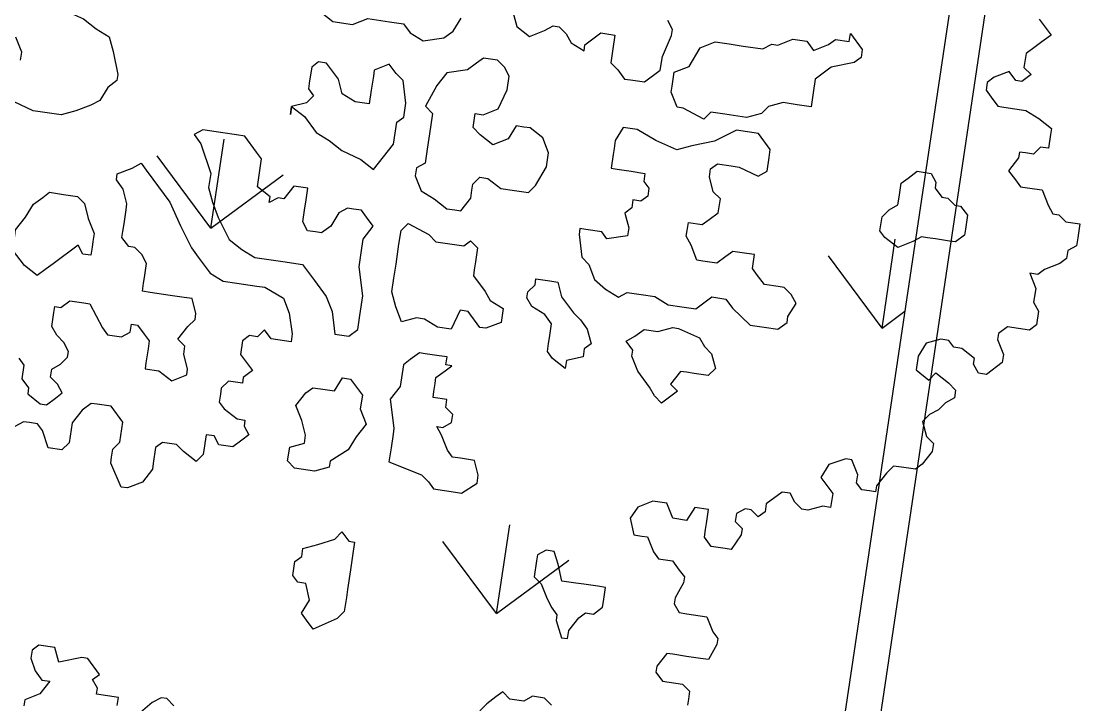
# Model space of a CAD drawing. Header units: millimetres. Extents: x 338 to 506, y 179 to 335.
# Drawn here: x 379.618 to 384.102, y 225.614 to 228.51 of the extents above; entities that cross this region are included whole.
import ezdxf

# ---------------------------------------------------------------- set-up
doc = ezdxf.new("R2010")
doc.units = ezdxf.units.MM
for name, color, linetype in [('ANDEN', 251, 'Continuous'), ('ARBOL-TOP', 3, 'Continuous'), ('MUROS', 32, 'Continuous')]:
    doc.layers.add(name, color=color, linetype=linetype)

# ---------------------------------------------------------------- blocks, each defined once
blk = doc.blocks.new('*X961')
at = {"color": 0}
for p, q in [((43.5339, 111.9594), (43.8033, 112.2288)), ((43.5339, 111.9594), (43.8033, 111.6899)), ((43.5339, 111.9594), (43.9149, 111.9594)), ((42.097, 110.5225), (42.3665, 110.7919)), ((42.097, 110.5225), (42.3665, 110.2531)), ((42.097, 110.5225), (42.478, 110.5225)), ((43.5339, 109.0857), (43.8033, 109.3551)), ((43.5339, 109.0857), (43.6185, 109.0011)), ((43.5339, 109.0857), (43.9149, 109.0857))]:
    blk.add_line(p, q, dxfattribs=at)
blk = doc.blocks.new('ARBOLITO')
at = {"linetype": 'ByBlock'}
for points in [[(463.3185, 69.1589), (463.333, 69.1444), (463.3247, 69.1361), (463.3185, 69.1298), (463.3102, 69.1215), (463.3102, 69.107), (463.3185, 69.1008), (463.3102, 69.0924), (463.3039, 69.0924), (463.2956, 69.1008), (463.2811, 69.0924), (463.2749, 69.0862), (463.2749, 69.0779), (463.2811, 69.0717), (463.2894, 69.0633), (463.2956, 69.0633), (463.3185, 69.0633), (463.333, 69.0571), (463.3476, 69.0488), (463.3476, 69.0426), (463.3476, 69.028), (463.3393, 69.028), (463.333, 69.0197), (463.3247, 69.0197), (463.3185, 69.0197), (463.3185, 69.0135), (463.3102, 68.9989), (463.3185, 68.9906), (463.3247, 68.9844), (463.3393, 68.9844), (463.3476, 68.9844), (463.3559, 68.9698), (463.3621, 68.9615), (463.3684, 68.9615), (463.3767, 68.9553), (463.3912, 68.9553), (463.3912, 68.9408), (463.3912, 68.9324), (463.3829, 68.9262), (463.3829, 68.9179), (463.3767, 68.9117), (463.3621, 68.9034), (463.3559, 68.8971), (463.3476, 68.8971), (463.3559, 68.8826), (463.3559, 68.868), (463.3621, 68.8597), (463.3621, 68.8452), (463.3559, 68.8389), (463.333, 68.8389), (463.3247, 68.8306), (463.3247, 68.8244), (463.333, 68.8098), (463.333, 68.8015), (463.3185, 68.787), (463.3102, 68.787), (463.3039, 68.7953), (463.3039, 68.8015), (463.2894, 68.8098), (463.2811, 68.8098), (463.2749, 68.8161), (463.2665, 68.8161), (463.252, 68.8098), (463.2458, 68.7953), (463.2458, 68.7808), (463.2603, 68.7724), (463.2665, 68.7808), (463.2811, 68.7724), (463.2894, 68.7662), (463.2894, 68.7579), (463.2811, 68.7517), (463.2749, 68.7434), (463.2665, 68.7371), (463.2603, 68.7288), (463.2665, 68.7143), (463.2749, 68.708), (463.2749, 68.6997), (463.2665, 68.6852), (463.2603, 68.6789), (463.2458, 68.6789), (463.2375, 68.6789), (463.2312, 68.6706), (463.2229, 68.6561), (463.2229, 68.6498), (463.2167, 68.6498), (463.2084, 68.6498), (463.2021, 68.6561), (463.2021, 68.6644), (463.1938, 68.6789), (463.1876, 68.6789), (463.171, 68.6706), (463.1647, 68.6561), (463.1793, 68.6415), (463.1793, 68.627), (463.171, 68.627), (463.1564, 68.6208), (463.1502, 68.6208), (463.1419, 68.627), (463.1356, 68.6353), (463.1273, 68.6353), (463.1128, 68.6208), (463.1128, 68.6124), (463.1065, 68.6062), (463.0982, 68.6124), (463.092, 68.6124), (463.0837, 68.6062), (463.0837, 68.5979), (463.092, 68.5917), (463.092, 68.5854), (463.0837, 68.5688), (463.0775, 68.5688), (463.0629, 68.5688), (463.0546, 68.5771), (463.0546, 68.5854), (463.0546, 68.5917), (463.0546, 68.6062), (463.0401, 68.6062), (463.0338, 68.5917), (463.0193, 68.5917), (463.011, 68.6062), (462.9964, 68.6062), (462.9819, 68.5979), (462.9756, 68.5854), (462.9819, 68.5688), (462.9902, 68.5688), (462.9964, 68.5688), (463.0047, 68.5543), (463.011, 68.548), (463.0255, 68.548), (463.0338, 68.5397), (463.0401, 68.5335), (463.0401, 68.5273), (463.0338, 68.5106), (463.0338, 68.5044), (463.0401, 68.4961), (463.0484, 68.4961), (463.0691, 68.4961), (463.0775, 68.4815), (463.0837, 68.4753), (463.0837, 68.4691), (463.0775, 68.4524), (463.0691, 68.4524), (463.0546, 68.4524), (463.0401, 68.4524), (463.0338, 68.4524), (463.0255, 68.4379), (463.0255, 68.4317), (463.0338, 68.4234), (463.0546, 68.4234), (463.0629, 68.4171), (463.0629, 68.4088), (463.0629, 68.4026)], [(462.9237, 68.3818), (462.9154, 68.388), (462.9029, 68.388), (462.8946, 68.3818), (462.8801, 68.3818), (462.8717, 68.388), (462.8655, 68.3818), (462.8572, 68.3735), (462.851, 68.3652)], [(462.5372, 68.3236), (462.5289, 68.3299), (462.5227, 68.3299), (462.5143, 68.3236), (462.4998, 68.307)], [(462.479, 68.3153), (462.479, 68.3236), (462.4562, 68.3236), (462.4562, 68.3299), (462.4499, 68.3382), (462.4562, 68.3444), (462.4416, 68.3589), (462.4354, 68.3589), (462.4125, 68.3506), (462.4063, 68.3652), (462.3897, 68.3652), (462.3834, 68.3589), (462.3834, 68.3506), (462.3897, 68.3382), (462.398, 68.3299), (462.4063, 68.3299), (462.398, 68.3153), (462.3834, 68.307), (462.3834, 68.3008)], [(463.3185, 69.1589), (463.333, 69.1444), (463.3247, 69.1361), (463.3185, 69.1298), (463.3102, 69.1215), (463.3102, 69.107), (463.3185, 69.1008), (463.3102, 69.0924), (463.3039, 69.0924), (463.2956, 69.1008), (463.2811, 69.0924), (463.2749, 69.0862), (463.2749, 69.0779), (463.2811, 69.0717), (463.2894, 69.0633), (463.2956, 69.0633), (463.3185, 69.0633), (463.333, 69.0571), (463.3476, 69.0488), (463.3476, 69.0426), (463.3476, 69.028), (463.3393, 69.028), (463.333, 69.0197), (463.3247, 69.0197), (463.3185, 69.0197), (463.3185, 69.0135), (463.3102, 68.9989), (463.3185, 68.9906), (463.3247, 68.9844), (463.3393, 68.9844), (463.3476, 68.9844), (463.3559, 68.9698), (463.3621, 68.9615), (463.3684, 68.9615), (463.3767, 68.9553), (463.3912, 68.9553), (463.3912, 68.9408), (463.3912, 68.9324), (463.3829, 68.9262), (463.3829, 68.9179), (463.3767, 68.9117), (463.3621, 68.9034), (463.3559, 68.8971), (463.3476, 68.8971), (463.3559, 68.8826), (463.3559, 68.868), (463.3621, 68.8597), (463.3621, 68.8452), (463.3559, 68.8389), (463.333, 68.8389), (463.3247, 68.8306), (463.3247, 68.8244), (463.333, 68.8098), (463.333, 68.8015), (463.3185, 68.787), (463.3102, 68.787), (463.3039, 68.7953), (463.3039, 68.8015), (463.2894, 68.8098), (463.2811, 68.8098), (463.2749, 68.8161), (463.2665, 68.8161), (463.252, 68.8098), (463.2458, 68.7953), (463.2458, 68.7808), (463.2603, 68.7724), (463.2665, 68.7808), (463.2811, 68.7724), (463.2894, 68.7662), (463.2894, 68.7579), (463.2811, 68.7517), (463.2749, 68.7434), (463.2665, 68.7371), (463.2603, 68.7288), (463.2665, 68.7143), (463.2749, 68.708), (463.2749, 68.6997), (463.2665, 68.6852), (463.2603, 68.6789), (463.2458, 68.6789), (463.2375, 68.6789), (463.2312, 68.6706), (463.2229, 68.6561), (463.2229, 68.6498), (463.2167, 68.6498), (463.2084, 68.6498), (463.2021, 68.6561), (463.2021, 68.6644), (463.1938, 68.6789), (463.1876, 68.6789), (463.171, 68.6706), (463.1647, 68.6561), (463.1793, 68.6415), (463.1793, 68.627), (463.171, 68.627), (463.1564, 68.6208), (463.1502, 68.6208), (463.1419, 68.627), (463.1356, 68.6353), (463.1273, 68.6353), (463.1128, 68.6208), (463.1128, 68.6124), (463.1065, 68.6062), (463.0982, 68.6124), (463.092, 68.6124), (463.0837, 68.6062), (463.0837, 68.5979), (463.092, 68.5917), (463.092, 68.5854), (463.0837, 68.5688), (463.0775, 68.5688), (463.0629, 68.5688), (463.0546, 68.5771), (463.0546, 68.5854), (463.0546, 68.5917), (463.0546, 68.6062), (463.0401, 68.6062), (463.0338, 68.5917), (463.0193, 68.5917), (463.011, 68.6062), (462.9964, 68.6062), (462.9819, 68.5979), (462.9756, 68.5854), (462.9819, 68.5688), (462.9902, 68.5688), (462.9964, 68.5688), (463.0047, 68.5543), (463.011, 68.548), (463.0255, 68.548), (463.0338, 68.5397), (463.0401, 68.5335), (463.0401, 68.5273), (463.0338, 68.5106), (463.0338, 68.5044), (463.0401, 68.4961), (463.0484, 68.4961), (463.0691, 68.4961), (463.0775, 68.4815), (463.0837, 68.4753), (463.0837, 68.4691), (463.0775, 68.4524), (463.0691, 68.4524), (463.0546, 68.4524), (463.0401, 68.4524), (463.0338, 68.4524), (463.0255, 68.4379), (463.0255, 68.4317), (463.0338, 68.4234), (463.0546, 68.4234), (463.0629, 68.4171), (463.0629, 68.4088), (463.0629, 68.4026)], [(462.9237, 68.3818), (462.9154, 68.388), (462.9029, 68.388), (462.8946, 68.3818), (462.8801, 68.3818), (462.8717, 68.388), (462.8655, 68.3818), (462.8572, 68.3735), (462.851, 68.3652)], [(462.5372, 68.3236), (462.5289, 68.3299), (462.5227, 68.3299), (462.5143, 68.3236), (462.4998, 68.307)], [(462.479, 68.3153), (462.479, 68.3236), (462.4562, 68.3236), (462.4562, 68.3299), (462.4499, 68.3382), (462.4562, 68.3444), (462.4416, 68.3589), (462.4354, 68.3589), (462.4125, 68.3506), (462.4063, 68.3652), (462.3897, 68.3652), (462.3834, 68.3589), (462.3834, 68.3506), (462.3897, 68.3382), (462.398, 68.3299), (462.4063, 68.3299), (462.398, 68.3153), (462.3834, 68.307), (462.3834, 68.3008)], [(462.5808, 69.0571), (462.5954, 69.0488), (462.6162, 69.0488), (462.6307, 69.0571), (462.6536, 69.0571), (462.6681, 69.0571), (462.6764, 69.0488), (462.691, 69.0426), (462.7117, 69.0488), (462.7201, 69.0571), (462.7263, 69.0717)], [(462.7782, 69.0862), (462.7845, 69.0717), (462.799, 69.0633), (462.8136, 69.0717), (462.8219, 69.0779), (462.8281, 69.0779), (462.8364, 69.0717), (462.8427, 69.0633), (462.8572, 69.0571), (462.8572, 69.0633), (462.8655, 69.0717), (462.8717, 69.0779), (462.8863, 69.0779), (462.8863, 69.0633), (462.8863, 69.0488), (462.8946, 69.0426), (462.9029, 69.0343), (462.9091, 69.0343), (462.9237, 69.0343), (462.9382, 69.0488), (462.9382, 69.0633), (462.9445, 69.0862), (462.9445, 69.0924), (462.9382, 69.1008)], [(462.5808, 69.0571), (462.5954, 69.0488), (462.6162, 69.0488), (462.6307, 69.0571), (462.6536, 69.0571), (462.6681, 69.0571), (462.6764, 69.0488), (462.691, 69.0426), (462.7117, 69.0488), (462.7201, 69.0571), (462.7263, 69.0717)], [(462.7782, 69.0862), (462.7845, 69.0717), (462.799, 69.0633), (462.8136, 69.0717), (462.8219, 69.0779), (462.8281, 69.0779), (462.8364, 69.0717), (462.8427, 69.0633), (462.8572, 69.0571), (462.8572, 69.0633), (462.8655, 69.0717), (462.8717, 69.0779), (462.8863, 69.0779), (462.8863, 69.0633), (462.8863, 69.0488), (462.8946, 69.0426), (462.9029, 69.0343), (462.9091, 69.0343), (462.9237, 69.0343), (462.9382, 69.0488), (462.9382, 69.0633), (462.9445, 69.0862), (462.9445, 69.0924), (462.9382, 69.1008)], [(462.9611, 69.0135), (462.9528, 69.028), (462.9528, 69.0343), (462.9528, 69.0488), (462.9673, 69.0571), (462.9756, 69.0779), (462.9902, 69.0862), (463.0047, 69.0862), (463.0193, 69.0862), (463.0401, 69.0862), (463.0484, 69.0924), (463.0546, 69.0924), (463.0691, 69.1008), (463.0837, 69.1008), (463.092, 69.0924), (463.1065, 69.1008), (463.1128, 69.107), (463.1273, 69.107), (463.1273, 69.1153), (463.1419, 69.1008), (463.1419, 69.0924), (463.1356, 69.0862), (463.1128, 69.0779), (463.1065, 69.0717), (463.0982, 69.0633), (463.0982, 69.0488), (463.0982, 69.0343), (463.0837, 69.0343), (463.0691, 69.0343), (463.0546, 69.028), (463.0484, 69.0197), (463.0338, 69.0135), (463.011, 69.0135), (462.9964, 69.0135), (462.9902, 69.0052), (462.9673, 69.0135), (462.9611, 69.0135), (462.9611, 69.0135)], [(462.9611, 69.0135), (462.9528, 69.028), (462.9528, 69.0343), (462.9528, 69.0488), (462.9673, 69.0571), (462.9756, 69.0779), (462.9902, 69.0862), (463.0047, 69.0862), (463.0193, 69.0862), (463.0401, 69.0862), (463.0484, 69.0924), (463.0546, 69.0924), (463.0691, 69.1008), (463.0837, 69.1008), (463.092, 69.0924), (463.1065, 69.1008), (463.1128, 69.107), (463.1273, 69.107), (463.1273, 69.1153), (463.1419, 69.1008), (463.1419, 69.0924), (463.1356, 69.0862), (463.1128, 69.0779), (463.1065, 69.0717), (463.0982, 69.0633), (463.0982, 69.0488), (463.0982, 69.0343), (463.0837, 69.0343), (463.0691, 69.0343), (463.0546, 69.028), (463.0484, 69.0197), (463.0338, 69.0135), (463.011, 69.0135), (462.9964, 69.0135), (462.9902, 69.0052), (462.9673, 69.0135), (462.9611, 69.0135)], [(462.2816, 68.9615), (462.2816, 68.9698), (462.2733, 68.9844)], [(462.2588, 69.028), (462.2733, 69.0426), (462.2962, 69.028), (462.3169, 69.0197), (462.3398, 69.0135), (462.3543, 69.0052), (462.3689, 68.9989), (462.3751, 68.9844), (462.3834, 68.9615), (462.3834, 68.9553), (462.3751, 68.947), (462.3689, 68.9324), (462.3606, 68.9262), (462.346, 68.9179), (462.3315, 68.9117), (462.3024, 68.9117), (462.2816, 68.9179)], [(462.2816, 68.9615), (462.2816, 68.9698), (462.2733, 68.9844)], [(462.2588, 69.028), (462.2733, 69.0426), (462.2962, 69.028), (462.3169, 69.0197), (462.3398, 69.0135), (462.3543, 69.0052), (462.3689, 68.9989), (462.3751, 68.9844), (462.3834, 68.9615), (462.3834, 68.9553), (462.3751, 68.947), (462.3689, 68.9324), (462.3606, 68.9262), (462.346, 68.9179), (462.3315, 68.9117), (462.3024, 68.9117), (462.2816, 68.9179)], [(462.7034, 68.9034), (462.7117, 68.8888), (462.7263, 68.8826), (462.7408, 68.8743), (462.7491, 68.8743), (462.7554, 68.8743), (462.7637, 68.8888), (462.7637, 68.8971), (462.7637, 68.9034), (462.7699, 68.9117), (462.7782, 68.9117), (462.7928, 68.9034), (462.8073, 68.9034), (462.8219, 68.9034), (462.8281, 68.9117), (462.8364, 68.9324), (462.8364, 68.947), (462.8281, 68.9615), (462.8136, 68.9698), (462.8073, 68.9698), (462.799, 68.9698), (462.7928, 68.9553), (462.7782, 68.947), (462.7637, 68.9553), (462.7554, 68.9615), (462.7554, 68.9761), (462.7637, 68.9761), (462.7782, 68.9844), (462.7845, 69.0052), (462.7845, 69.0197), (462.7782, 69.028), (462.7699, 69.0343), (462.7554, 69.0343), (462.7491, 69.028), (462.7408, 69.0197), (462.7201, 69.0135), (462.7117, 68.9989), (462.7034, 68.9761), (462.7117, 68.9698), (462.7117, 68.9553), (462.7117, 68.9324), (462.7117, 68.9179), (462.7034, 68.9117), (462.7034, 68.9034), (462.7034, 68.9034)], [(462.7034, 68.9034), (462.7117, 68.8888), (462.7263, 68.8826), (462.7408, 68.8743), (462.7491, 68.8743), (462.7554, 68.8743), (462.7637, 68.8888), (462.7637, 68.8971), (462.7637, 68.9034), (462.7699, 68.9117), (462.7782, 68.9117), (462.7928, 68.9034), (462.8073, 68.9034), (462.8219, 68.9034), (462.8281, 68.9117), (462.8364, 68.9324), (462.8364, 68.947), (462.8281, 68.9615), (462.8136, 68.9698), (462.8073, 68.9698), (462.799, 68.9698), (462.7928, 68.9553), (462.7782, 68.947), (462.7637, 68.9553), (462.7554, 68.9615), (462.7554, 68.9761), (462.7637, 68.9761), (462.7782, 68.9844), (462.7845, 69.0052), (462.7845, 69.0197), (462.7782, 69.028), (462.7699, 69.0343), (462.7554, 69.0343), (462.7491, 69.028), (462.7408, 69.0197), (462.7201, 69.0135), (462.7117, 68.9989), (462.7034, 68.9761), (462.7117, 68.9698), (462.7117, 68.9553), (462.7117, 68.9324), (462.7117, 68.9179), (462.7034, 68.9117), (462.7034, 68.9034)], [(462.5663, 68.9553), (462.5808, 68.947), (462.5954, 68.9324), (462.6099, 68.9262), (462.6245, 68.9179), (462.6453, 68.9117), (462.6598, 68.9034), (462.6681, 68.9179), (462.6764, 68.9324), (462.6764, 68.9553), (462.6827, 68.9615), (462.6827, 68.9761), (462.6764, 68.9989), (462.6681, 69.0052), (462.6598, 69.0135), (462.6453, 69.0052), (462.6453, 68.9989), (462.6453, 68.9844), (462.6453, 68.9698), (462.6307, 68.9698), (462.6162, 68.9761), (462.6099, 68.9906), (462.5954, 69.0052), (462.5871, 69.0052), (462.5808, 68.9989), (462.5808, 68.9844), (462.5808, 68.9761), (462.5871, 68.9698), (462.5808, 68.9615), (462.5663, 68.9553), (462.5663, 68.947), (462.5663, 68.9553), (462.5663, 68.9553)], [(462.5663, 68.9553), (462.5808, 68.947), (462.5954, 68.9324), (462.6099, 68.9262), (462.6245, 68.9179), (462.6453, 68.9117), (462.6598, 68.9034), (462.6681, 68.9179), (462.6764, 68.9324), (462.6764, 68.9553), (462.6827, 68.9615), (462.6827, 68.9761), (462.6764, 68.9989), (462.6681, 69.0052), (462.6598, 69.0135), (462.6453, 69.0052), (462.6453, 68.9989), (462.6453, 68.9844), (462.6453, 68.9698), (462.6307, 68.9698), (462.6162, 68.9761), (462.6099, 68.9906), (462.5954, 69.0052), (462.5871, 69.0052), (462.5808, 68.9989), (462.5808, 68.9844), (462.5808, 68.9761), (462.5871, 68.9698), (462.5808, 68.9615), (462.5663, 68.9553), (462.5663, 68.947), (462.5663, 68.9553)], [(462.9091, 68.868), (462.9029, 68.8743), (462.8863, 68.8743), (462.8801, 68.8743), (462.8801, 68.868), (462.8863, 68.8452), (462.8946, 68.8389), (462.9029, 68.8244), (462.9154, 68.8161), (462.9299, 68.8098), (462.9382, 68.8161), (462.9528, 68.8161), (462.9673, 68.8161), (462.9819, 68.8098), (462.9964, 68.8098), (463.011, 68.8098), (463.0255, 68.8244), (463.0401, 68.8244), (463.0484, 68.8161), (463.0691, 68.8015), (463.0837, 68.8015), (463.0982, 68.8015), (463.1065, 68.8098), (463.1065, 68.8161), (463.1128, 68.8306), (463.1065, 68.8389), (463.0982, 68.8452), (463.092, 68.8452), (463.0775, 68.8452), (463.0691, 68.8535), (463.0629, 68.8597), (463.0629, 68.8743), (463.0546, 68.8743), (463.0401, 68.8743), (463.0338, 68.868), (463.0255, 68.8597), (463.011, 68.8597), (463.0047, 68.8597), (462.9964, 68.8743), (462.9902, 68.8826), (462.9902, 68.8888), (462.9902, 68.8971), (463.0047, 68.8971), (463.011, 68.9034), (463.0193, 68.9117), (463.0193, 68.9262), (463.011, 68.9324), (463.0047, 68.947), (463.0047, 68.9553), (463.011, 68.9615), (463.0255, 68.9615), (463.0338, 68.9615), (463.0546, 68.9553), (463.0629, 68.9615), (463.0629, 68.9761), (463.0629, 68.9844), (463.0484, 68.9989), (463.0255, 68.9989), (463.0047, 68.9844), (462.9819, 68.9761), (462.9673, 68.9698), (462.9445, 68.9761), (462.9237, 68.9844), (462.9091, 68.9844), (462.9029, 68.9698), (462.9029, 68.9615), (462.9029, 68.9553), (462.9029, 68.9408), (462.9091, 68.9408), (462.9237, 68.9408), (462.9382, 68.9408), (462.9382, 68.9324), (462.9445, 68.9262), (462.9445, 68.9179), (462.9382, 68.9117), (462.9299, 68.9117), (462.9299, 68.9034), (462.9237, 68.8971), (462.9299, 68.8826), (462.9299, 68.8743), (462.9091, 68.868), (462.9091, 68.868)], [(462.9091, 68.868), (462.9029, 68.8743), (462.8863, 68.8743), (462.8801, 68.8743), (462.8801, 68.868), (462.8863, 68.8452), (462.8946, 68.8389), (462.9029, 68.8244), (462.9154, 68.8161), (462.9299, 68.8098), (462.9382, 68.8161), (462.9528, 68.8161), (462.9673, 68.8161), (462.9819, 68.8098), (462.9964, 68.8098), (463.011, 68.8098), (463.0255, 68.8244), (463.0401, 68.8244), (463.0484, 68.8161), (463.0691, 68.8015), (463.0837, 68.8015), (463.0982, 68.8015), (463.1065, 68.8098), (463.1065, 68.8161), (463.1128, 68.8306), (463.1065, 68.8389), (463.0982, 68.8452), (463.092, 68.8452), (463.0775, 68.8452), (463.0691, 68.8535), (463.0629, 68.8597), (463.0629, 68.8743), (463.0546, 68.8743), (463.0401, 68.8743), (463.0338, 68.868), (463.0255, 68.8597), (463.011, 68.8597), (463.0047, 68.8597), (462.9964, 68.8743), (462.9902, 68.8826), (462.9902, 68.8888), (462.9902, 68.8971), (463.0047, 68.8971), (463.011, 68.9034), (463.0193, 68.9117), (463.0193, 68.9262), (463.011, 68.9324), (463.0047, 68.947), (463.0047, 68.9553), (463.011, 68.9615), (463.0255, 68.9615), (463.0338, 68.9615), (463.0546, 68.9553), (463.0629, 68.9615), (463.0629, 68.9761), (463.0629, 68.9844), (463.0484, 68.9989), (463.0255, 68.9989), (463.0047, 68.9844), (462.9819, 68.9761), (462.9673, 68.9698), (462.9445, 68.9761), (462.9237, 68.9844), (462.9091, 68.9844), (462.9029, 68.9698), (462.9029, 68.9615), (462.9029, 68.9553), (462.9029, 68.9408), (462.9091, 68.9408), (462.9237, 68.9408), (462.9382, 68.9408), (462.9382, 68.9324), (462.9445, 68.9262), (462.9445, 68.9179), (462.9382, 68.9117), (462.9299, 68.9117), (462.9299, 68.9034), (462.9237, 68.8971), (462.9299, 68.8826), (462.9299, 68.8743), (462.9091, 68.868)], [(463.2375, 68.9179), (463.2312, 68.9179), (463.2229, 68.9117), (463.2084, 68.9034), (463.1938, 68.9117), (463.1876, 68.9179), (463.1876, 68.9262), (463.1876, 68.9324), (463.1938, 68.9408), (463.2021, 68.947), (463.2021, 68.9553), (463.2021, 68.9698), (463.2084, 68.9761), (463.2167, 68.9844), (463.2229, 68.9844), (463.2312, 68.9844), (463.2375, 68.9761), (463.2375, 68.9698), (463.2458, 68.9615), (463.252, 68.9615), (463.2603, 68.9553), (463.2665, 68.9553), (463.2749, 68.947), (463.2749, 68.9324), (463.2749, 68.9262), (463.2665, 68.9179), (463.2603, 68.9179), (463.252, 68.9179), (463.2458, 68.9179), (463.2375, 68.9179), (463.2375, 68.9179)], [(463.2375, 68.9179), (463.2312, 68.9179), (463.2229, 68.9117), (463.2084, 68.9034), (463.1938, 68.9117), (463.1876, 68.9179), (463.1876, 68.9262), (463.1876, 68.9324), (463.1938, 68.9408), (463.2021, 68.947), (463.2021, 68.9553), (463.2021, 68.9698), (463.2084, 68.9761), (463.2167, 68.9844), (463.2229, 68.9844), (463.2312, 68.9844), (463.2375, 68.9761), (463.2375, 68.9698), (463.2458, 68.9615), (463.252, 68.9615), (463.2603, 68.9553), (463.2665, 68.9553), (463.2749, 68.947), (463.2749, 68.9324), (463.2749, 68.9262), (463.2665, 68.9179), (463.2603, 68.9179), (463.252, 68.9179), (463.2458, 68.9179), (463.2375, 68.9179)], [(462.4707, 68.9117), (462.479, 68.9034), (462.4936, 68.8743), (462.4936, 68.8597), (462.4998, 68.8452), (462.5081, 68.8306), (462.5227, 68.8098), (462.5372, 68.8015), (462.5517, 68.7953), (462.5808, 68.7953), (462.6016, 68.7953), (462.6162, 68.7808), (462.6307, 68.7662), (462.639, 68.7517), (462.6453, 68.7288), (462.6598, 68.7288), (462.6681, 68.7371), (462.6681, 68.7517), (462.6681, 68.7724), (462.6598, 68.8015), (462.6598, 68.8161), (462.6598, 68.8306), (462.6681, 68.8452), (462.6598, 68.8535), (462.6536, 68.8597), (462.6453, 68.8597), (462.639, 68.8597), (462.6307, 68.8535), (462.6245, 68.8389), (462.6162, 68.8306), (462.6099, 68.8306), (462.6016, 68.8306), (462.5954, 68.8389), (462.5954, 68.8535), (462.5954, 68.8597), (462.5954, 68.8743), (462.5808, 68.8743), (462.5725, 68.8597), (462.5663, 68.8597), (462.558, 68.8535), (462.558, 68.8597), (462.5434, 68.868), (462.5434, 68.8826), (462.5434, 68.8971), (462.5372, 68.9034), (462.5227, 68.9179), (462.5143, 68.9179), (462.4998, 68.9179), (462.479, 68.9179), (462.4707, 68.9117), (462.4707, 68.9117)], [(462.4707, 68.9117), (462.479, 68.9034), (462.4936, 68.8743), (462.4936, 68.8597), (462.4998, 68.8452), (462.5081, 68.8306), (462.5227, 68.8098), (462.5372, 68.8015), (462.5517, 68.7953), (462.5808, 68.7953), (462.6016, 68.7953), (462.6162, 68.7808), (462.6307, 68.7662), (462.639, 68.7517), (462.6453, 68.7288), (462.6598, 68.7288), (462.6681, 68.7371), (462.6681, 68.7517), (462.6681, 68.7724), (462.6598, 68.8015), (462.6598, 68.8161), (462.6598, 68.8306), (462.6681, 68.8452), (462.6598, 68.8535), (462.6536, 68.8597), (462.6453, 68.8597), (462.639, 68.8597), (462.6307, 68.8535), (462.6245, 68.8389), (462.6162, 68.8306), (462.6099, 68.8306), (462.6016, 68.8306), (462.5954, 68.8389), (462.5954, 68.8535), (462.5954, 68.8597), (462.5954, 68.8743), (462.5808, 68.8743), (462.5725, 68.8597), (462.5663, 68.8597), (462.558, 68.8535), (462.558, 68.8597), (462.5434, 68.868), (462.5434, 68.8826), (462.5434, 68.8971), (462.5372, 68.9034), (462.5227, 68.9179), (462.5143, 68.9179), (462.4998, 68.9179), (462.479, 68.9179), (462.4707, 68.9117)], [(462.3253, 68.6561), (462.3315, 68.6498), (462.3315, 68.6353), (462.3398, 68.627), (462.3398, 68.6208), (462.3543, 68.6124), (462.3606, 68.6124), (462.3689, 68.6208), (462.3751, 68.627), (462.3689, 68.6353), (462.3606, 68.6415), (462.3606, 68.6498), (462.3689, 68.6561), (462.3751, 68.6644), (462.3751, 68.6706), (462.3689, 68.6789), (462.3606, 68.6852), (462.3543, 68.6935), (462.3543, 68.708), (462.3543, 68.7143), (462.3606, 68.7143), (462.3689, 68.7226), (462.3834, 68.7226), (462.3897, 68.7226), (462.4063, 68.6997), (462.4125, 68.6935), (462.4271, 68.6935), (462.4354, 68.6997), (462.4354, 68.708), (462.4416, 68.708), (462.4499, 68.6997), (462.4562, 68.6935), (462.4562, 68.6852), (462.4562, 68.6706), (462.4562, 68.6644), (462.4707, 68.6644), (462.4853, 68.6561), (462.4998, 68.6644), (462.4998, 68.6706), (462.4936, 68.6852), (462.4936, 68.6935), (462.4853, 68.6997), (462.4936, 68.7143), (462.4998, 68.7226), (462.4998, 68.7288), (462.4936, 68.7434), (462.4853, 68.7434), (462.4707, 68.7434), (462.4499, 68.7434), (462.4416, 68.7434), (462.4416, 68.7517), (462.4416, 68.7579), (462.4416, 68.7724), (462.4354, 68.7808), (462.4271, 68.787), (462.4208, 68.787), (462.4125, 68.7953), (462.4125, 68.8015), (462.4125, 68.8098), (462.4125, 68.8244), (462.4125, 68.8306), (462.4063, 68.8452), (462.398, 68.8535), (462.398, 68.8597), (462.4125, 68.868), (462.4208, 68.8743), (462.4271, 68.868), (462.4354, 68.8597), (462.4562, 68.8389), (462.4707, 68.8161), (462.4853, 68.7953), (462.4936, 68.787), (462.5081, 68.7724), (462.5227, 68.7662), (462.5372, 68.7662), (462.558, 68.7662), (462.5663, 68.7662), (462.5871, 68.7579), (462.5954, 68.7434), (462.6016, 68.7226), (462.6016, 68.7143), (462.5808, 68.7143), (462.5725, 68.7226), (462.5663, 68.7143), (462.558, 68.7143), (462.5517, 68.708), (462.5517, 68.6935), (462.5663, 68.6789), (462.558, 68.6706), (462.558, 68.6644), (462.5434, 68.6644), (462.5372, 68.6561), (462.5372, 68.6498), (462.5372, 68.6415), (462.5434, 68.6353), (462.558, 68.627), (462.5663, 68.627), (462.5663, 68.6208), (462.5725, 68.6124), (462.5663, 68.6062), (462.558, 68.5979), (462.5434, 68.5979), (462.5372, 68.6062), (462.5289, 68.6062), (462.5289, 68.5854), (462.5227, 68.5771), (462.5081, 68.5854), (462.4998, 68.5917), (462.4853, 68.5917), (462.479, 68.5854), (462.479, 68.5688), (462.479, 68.5626), (462.4707, 68.548), (462.4562, 68.5397), (462.4499, 68.5397), (462.4354, 68.5626), (462.4354, 68.5688), (462.4354, 68.5771), (462.4416, 68.5854), (462.4416, 68.6062), (462.4271, 68.6208), (462.4125, 68.6208), (462.4063, 68.6208), (462.398, 68.6124), (462.3897, 68.5979), (462.3897, 68.5771), (462.3834, 68.5688), (462.3689, 68.5688), (462.3606, 68.5854), (462.3543, 68.5917), (462.346, 68.5917), (462.3398, 68.5917), (462.3315, 68.5854)], [(462.3253, 68.6561), (462.3315, 68.6498), (462.3315, 68.6353), (462.3398, 68.627), (462.3398, 68.6208), (462.3543, 68.6124), (462.3606, 68.6124), (462.3689, 68.6208), (462.3751, 68.627), (462.3689, 68.6353), (462.3606, 68.6415), (462.3606, 68.6498), (462.3689, 68.6561), (462.3751, 68.6644), (462.3751, 68.6706), (462.3689, 68.6789), (462.3606, 68.6852), (462.3543, 68.6935), (462.3543, 68.708), (462.3543, 68.7143), (462.3606, 68.7143), (462.3689, 68.7226), (462.3834, 68.7226), (462.3897, 68.7226), (462.4063, 68.6997), (462.4125, 68.6935), (462.4271, 68.6935), (462.4354, 68.6997), (462.4354, 68.708), (462.4416, 68.708), (462.4499, 68.6997), (462.4562, 68.6935), (462.4562, 68.6852), (462.4562, 68.6706), (462.4562, 68.6644), (462.4707, 68.6644), (462.4853, 68.6561), (462.4998, 68.6644), (462.4998, 68.6706), (462.4936, 68.6852), (462.4936, 68.6935), (462.4853, 68.6997), (462.4936, 68.7143), (462.4998, 68.7226), (462.4998, 68.7288), (462.4936, 68.7434), (462.4853, 68.7434), (462.4707, 68.7434), (462.4499, 68.7434), (462.4416, 68.7434), (462.4416, 68.7517), (462.4416, 68.7579), (462.4416, 68.7724), (462.4354, 68.7808), (462.4271, 68.787), (462.4208, 68.787), (462.4125, 68.7953), (462.4125, 68.8015), (462.4125, 68.8098), (462.4125, 68.8244), (462.4125, 68.8306), (462.4063, 68.8452), (462.398, 68.8535), (462.398, 68.8597), (462.4125, 68.868), (462.4208, 68.8743), (462.4271, 68.868), (462.4354, 68.8597), (462.4562, 68.8389), (462.4707, 68.8161), (462.4853, 68.7953), (462.4936, 68.787), (462.5081, 68.7724), (462.5227, 68.7662), (462.5372, 68.7662), (462.558, 68.7662), (462.5663, 68.7662), (462.5871, 68.7579), (462.5954, 68.7434), (462.6016, 68.7226), (462.6016, 68.7143), (462.5808, 68.7143), (462.5725, 68.7226), (462.5663, 68.7143), (462.558, 68.7143), (462.5517, 68.708), (462.5517, 68.6935), (462.5663, 68.6789), (462.558, 68.6706), (462.558, 68.6644), (462.5434, 68.6644), (462.5372, 68.6561), (462.5372, 68.6498), (462.5372, 68.6415), (462.5434, 68.6353), (462.558, 68.627), (462.5663, 68.627), (462.5663, 68.6208), (462.5725, 68.6124), (462.5663, 68.6062), (462.558, 68.5979), (462.5434, 68.5979), (462.5372, 68.6062), (462.5289, 68.6062), (462.5289, 68.5854), (462.5227, 68.5771), (462.5081, 68.5854), (462.4998, 68.5917), (462.4853, 68.5917), (462.479, 68.5854), (462.479, 68.5688), (462.479, 68.5626), (462.4707, 68.548), (462.4562, 68.5397), (462.4499, 68.5397), (462.4354, 68.5626), (462.4354, 68.5688), (462.4354, 68.5771), (462.4416, 68.5854), (462.4416, 68.6062), (462.4271, 68.6208), (462.4125, 68.6208), (462.4063, 68.6208), (462.398, 68.6124), (462.3897, 68.5979), (462.3897, 68.5771), (462.3834, 68.5688), (462.3689, 68.5688), (462.3606, 68.5854), (462.3543, 68.5917), (462.346, 68.5917), (462.3398, 68.5917), (462.3315, 68.5854)], [(462.7034, 68.7662), (462.6972, 68.7808), (462.6972, 68.7953), (462.6972, 68.8098), (462.6972, 68.8306), (462.6972, 68.8452), (462.7034, 68.8535), (462.7263, 68.8452), (462.7346, 68.8389), (462.7491, 68.8389), (462.7637, 68.8389), (462.7699, 68.8452), (462.7782, 68.8389), (462.7782, 68.8244), (462.7782, 68.8161), (462.7782, 68.8098), (462.7928, 68.7953), (462.799, 68.787), (462.8136, 68.7808), (462.8136, 68.7662), (462.799, 68.7579), (462.7928, 68.7579), (462.7782, 68.7724), (462.7699, 68.7724), (462.7637, 68.7517), (462.7491, 68.7517), (462.7346, 68.7579), (462.7263, 68.7579), (462.7117, 68.7517), (462.7034, 68.7662), (462.7034, 68.7662)], [(462.7034, 68.7662), (462.6972, 68.7808), (462.6972, 68.7953), (462.6972, 68.8098), (462.6972, 68.8306), (462.6972, 68.8452), (462.7034, 68.8535), (462.7263, 68.8452), (462.7346, 68.8389), (462.7491, 68.8389), (462.7637, 68.8389), (462.7699, 68.8452), (462.7782, 68.8389), (462.7782, 68.8244), (462.7782, 68.8161), (462.7782, 68.8098), (462.7928, 68.7953), (462.799, 68.787), (462.8136, 68.7808), (462.8136, 68.7662), (462.799, 68.7579), (462.7928, 68.7579), (462.7782, 68.7724), (462.7699, 68.7724), (462.7637, 68.7517), (462.7491, 68.7517), (462.7346, 68.7579), (462.7263, 68.7579), (462.7117, 68.7517), (462.7034, 68.7662)], [(462.346, 68.7579), (462.3398, 68.7517), (462.3315, 68.7434), (462.3169, 68.7517), (462.3024, 68.7662), (462.3024, 68.7808), (462.3024, 68.787), (462.3107, 68.8015), (462.3169, 68.8161), (462.3253, 68.8244), (462.3315, 68.8306), (462.346, 68.8306), (462.3606, 68.8306), (462.3689, 68.8244), (462.3751, 68.8098), (462.3834, 68.7953), (462.3834, 68.787), (462.3834, 68.7808), (462.3834, 68.7724), (462.3751, 68.7724), (462.3689, 68.7808), (462.346, 68.7579), (462.346, 68.7579)], [(462.346, 68.7579), (462.3398, 68.7517), (462.3315, 68.7434), (462.3169, 68.7517), (462.3024, 68.7662), (462.3024, 68.7808), (462.3024, 68.787), (462.3107, 68.8015), (462.3169, 68.8161), (462.3253, 68.8244), (462.3315, 68.8306), (462.346, 68.8306), (462.3606, 68.8306), (462.3689, 68.8244), (462.3751, 68.8098), (462.3834, 68.7953), (462.3834, 68.787), (462.3834, 68.7808), (462.3834, 68.7724), (462.3751, 68.7724), (462.3689, 68.7808), (462.346, 68.7579)], [(462.8863, 68.7288), (462.8717, 68.7371), (462.8655, 68.7434), (462.8655, 68.7517), (462.8655, 68.7579), (462.8655, 68.7724), (462.8572, 68.7808), (462.8427, 68.787), (462.8364, 68.7953), (462.8364, 68.8015), (462.8427, 68.8098), (462.8427, 68.8161), (462.8572, 68.8161), (462.8655, 68.8161), (462.8717, 68.8015), (462.8863, 68.787), (462.8946, 68.7808), (462.9029, 68.7724), (462.9091, 68.7579), (462.9029, 68.7517), (462.9029, 68.7434), (462.8863, 68.7371), (462.8863, 68.7288), (462.8863, 68.7288)], [(462.8863, 68.7288), (462.8717, 68.7371), (462.8655, 68.7434), (462.8655, 68.7517), (462.8655, 68.7579), (462.8655, 68.7724), (462.8572, 68.7808), (462.8427, 68.787), (462.8364, 68.7953), (462.8364, 68.8015), (462.8427, 68.8098), (462.8427, 68.8161), (462.8572, 68.8161), (462.8655, 68.8161), (462.8717, 68.8015), (462.8863, 68.787), (462.8946, 68.7808), (462.9029, 68.7724), (462.9091, 68.7579), (462.9029, 68.7517), (462.9029, 68.7434), (462.8863, 68.7371), (462.8863, 68.7288)], [(462.9902, 68.708), (462.9819, 68.7143), (462.9756, 68.7226), (462.9611, 68.7371), (462.9528, 68.7517), (462.9528, 68.7579), (462.9445, 68.7662), (462.9528, 68.7724), (462.9611, 68.7808), (462.9756, 68.7808), (462.9902, 68.787), (462.9964, 68.787), (463.0193, 68.7808), (463.0255, 68.7724), (463.0338, 68.7662), (463.0401, 68.7517), (463.0338, 68.7434), (463.0193, 68.7434), (463.011, 68.7434), (463.0047, 68.7434), (462.9964, 68.7288), (463.0047, 68.7226), (462.9902, 68.708), (462.9902, 68.708)], [(462.9902, 68.708), (462.9819, 68.7143), (462.9756, 68.7226), (462.9611, 68.7371), (462.9528, 68.7517), (462.9528, 68.7579), (462.9445, 68.7662), (462.9528, 68.7724), (462.9611, 68.7808), (462.9756, 68.7808), (462.9902, 68.787), (462.9964, 68.787), (463.0193, 68.7808), (463.0255, 68.7724), (463.0338, 68.7662), (463.0401, 68.7517), (463.0338, 68.7434), (463.0193, 68.7434), (463.011, 68.7434), (463.0047, 68.7434), (462.9964, 68.7288), (463.0047, 68.7226), (462.9902, 68.708)], [(462.7554, 68.5979), (462.7637, 68.5917), (462.7699, 68.5854), (462.7928, 68.5854), (462.799, 68.5854), (462.8136, 68.5979), (462.8136, 68.6062), (462.8073, 68.6208), (462.7928, 68.6208), (462.7845, 68.6208), (462.7782, 68.627), (462.7699, 68.6415), (462.7637, 68.6498), (462.7699, 68.6498), (462.7782, 68.6561), (462.7782, 68.6644), (462.7699, 68.6706), (462.7699, 68.6789), (462.7554, 68.6789), (462.7554, 68.6852), (462.7554, 68.6935), (462.7554, 68.6997), (462.7637, 68.708), (462.7699, 68.7143), (462.7637, 68.7143), (462.7637, 68.7226), (462.7554, 68.7226), (462.7408, 68.7226), (462.7346, 68.7226), (462.7263, 68.7143), (462.7201, 68.708), (462.7201, 68.6852), (462.7117, 68.6706), (462.7201, 68.6415), (462.7201, 68.6353), (462.7201, 68.6208), (462.7201, 68.6062), (462.7554, 68.5979), (462.7554, 68.5979)], [(462.7554, 68.5979), (462.7637, 68.5917), (462.7699, 68.5854), (462.7928, 68.5854), (462.799, 68.5854), (462.8136, 68.5979), (462.8136, 68.6062), (462.8073, 68.6208), (462.7928, 68.6208), (462.7845, 68.6208), (462.7782, 68.627), (462.7699, 68.6415), (462.7637, 68.6498), (462.7699, 68.6498), (462.7782, 68.6561), (462.7782, 68.6644), (462.7699, 68.6706), (462.7699, 68.6789), (462.7554, 68.6789), (462.7554, 68.6852), (462.7554, 68.6935), (462.7554, 68.6997), (462.7637, 68.708), (462.7699, 68.7143), (462.7637, 68.7143), (462.7637, 68.7226), (462.7554, 68.7226), (462.7408, 68.7226), (462.7346, 68.7226), (462.7263, 68.7143), (462.7201, 68.708), (462.7201, 68.6852), (462.7117, 68.6706), (462.7201, 68.6415), (462.7201, 68.6353), (462.7201, 68.6208), (462.7201, 68.6062), (462.7554, 68.5979)], [(462.6245, 68.5854), (462.6162, 68.5917), (462.6162, 68.6062), (462.6307, 68.6124), (462.6307, 68.6208), (462.6245, 68.6353), (462.6162, 68.6498), (462.6245, 68.6644), (462.6307, 68.6706), (462.639, 68.6706), (462.6536, 68.6706), (462.6598, 68.6852), (462.6681, 68.6852), (462.6827, 68.6706), (462.6827, 68.6561), (462.691, 68.6415), (462.6827, 68.627), (462.6764, 68.6124), (462.6598, 68.5979), (462.6598, 68.5917), (462.6453, 68.5854), (462.6245, 68.5854), (462.6245, 68.5854)], [(462.6245, 68.5854), (462.6162, 68.5917), (462.6162, 68.6062), (462.6307, 68.6124), (462.6307, 68.6208), (462.6245, 68.6353), (462.6162, 68.6498), (462.6245, 68.6644), (462.6307, 68.6706), (462.639, 68.6706), (462.6536, 68.6706), (462.6598, 68.6852), (462.6681, 68.6852), (462.6827, 68.6706), (462.6827, 68.6561), (462.691, 68.6415), (462.6827, 68.627), (462.6764, 68.6124), (462.6598, 68.5979), (462.6598, 68.5917), (462.6453, 68.5854), (462.6245, 68.5854)], [(462.9299, 68.4524), (462.9299, 68.4608), (462.9382, 68.4753), (462.9445, 68.4815), (462.9528, 68.4815), (462.9611, 68.4899), (462.9611, 68.4961), (462.9611, 68.5106), (462.9528, 68.5106), (462.9382, 68.5106), (462.9299, 68.5106), (462.9154, 68.5106), (462.9091, 68.5273), (462.9029, 68.5397), (462.8946, 68.5397), (462.8863, 68.5335), (462.8863, 68.5273), (462.8863, 68.5106), (462.8946, 68.5044), (462.9029, 68.4899), (462.9091, 68.4815), (462.9154, 68.4753), (462.9154, 68.4691), (462.9237, 68.4524), (462.9299, 68.4524), (462.9299, 68.4524)], [(462.9299, 68.4524), (462.9299, 68.4608), (462.9382, 68.4753), (462.9445, 68.4815), (462.9528, 68.4815), (462.9611, 68.4899), (462.9611, 68.4961), (462.9611, 68.5106), (462.9528, 68.5106), (462.9382, 68.5106), (462.9299, 68.5106), (462.9154, 68.5106), (462.9091, 68.5273), (462.9029, 68.5397), (462.8946, 68.5397), (462.8863, 68.5335), (462.8863, 68.5273), (462.8863, 68.5106), (462.8946, 68.5044), (462.9029, 68.4899), (462.9091, 68.4815), (462.9154, 68.4753), (462.9154, 68.4691), (462.9237, 68.4524), (462.9299, 68.4524)], [(462.6681, 68.4234), (462.6598, 68.4317), (462.6536, 68.4379), (462.6598, 68.4524), (462.6536, 68.4691), (462.6453, 68.4691), (462.639, 68.4753), (462.639, 68.4899), (462.6453, 68.4961), (462.6453, 68.5044), (462.6598, 68.5106), (462.6764, 68.5189), (462.6827, 68.5273), (462.691, 68.5189), (462.6972, 68.5189), (462.6972, 68.5044), (462.6972, 68.4899), (462.6972, 68.4691), (462.6972, 68.4608), (462.6972, 68.4524), (462.6972, 68.4462), (462.691, 68.4379), (462.6681, 68.4234), (462.6681, 68.4234)], [(462.6681, 68.4234), (462.6598, 68.4317), (462.6536, 68.4379), (462.6598, 68.4524), (462.6536, 68.4691), (462.6453, 68.4691), (462.639, 68.4753), (462.639, 68.4899), (462.6453, 68.4961), (462.6453, 68.5044), (462.6598, 68.5106), (462.6764, 68.5189), (462.6827, 68.5273), (462.691, 68.5189), (462.6972, 68.5189), (462.6972, 68.5044), (462.6972, 68.4899), (462.6972, 68.4691), (462.6972, 68.4608), (462.6972, 68.4524), (462.6972, 68.4462), (462.691, 68.4379), (462.6681, 68.4234)]]:
    blk.add_lwpolyline(points, dxfattribs=at)
blk = doc.blocks.new('A$C7152A42C')
at = {"layer": 'ANDEN'}
for points in [[(35.6068, 108.85105), (35.6068, 137.74245), (46.1704, 137.07172), (46.1704, 123.85105), (47.1704, 123.85105), (47.1704, 118.85105), (46.1704, 118.85105), (46.1704, 113.85105), (47.1704, 113.85105), (47.1704, 108.85105)], [(35.7568, 109.00105), (35.7568, 137.58262), (46.0204, 136.93094), (46.0204, 123.70105), (47.0204, 123.70105), (47.0204, 119.00105), (46.0204, 119.00105), (46.0204, 113.70105), (47.0204, 113.70105), (47.0204, 109.00105)]]:
    blk.add_lwpolyline(points, close=True, dxfattribs=at)
at = {"layer": 'ANDEN', "color": 251, "linetype": 'Continuous'}
blk.add_blockref('*X961', (0, 0), dxfattribs=at)
at = {"layer": 'ARBOL-TOP', "color": 3, "linetype": 'ByBlock', "xscale": 4.090679926752369, "yscale": 4.090679926752369, "zscale": 4.090679926752369, "rotation": 270}
blk.add_blockref('ARBOLITO', (-237.98024, 2003.90737), dxfattribs=at)

msp = doc.modelspace()

# ---------------------------------------------------------------- block references
at = {"layer": 'MUROS', "color": 32, "rotation": 81.53046525965426}
msp.add_blockref('A$C7152A42C', (484.7482, 168.0844), dxfattribs=at)

doc.saveas('drawing.dxf')
